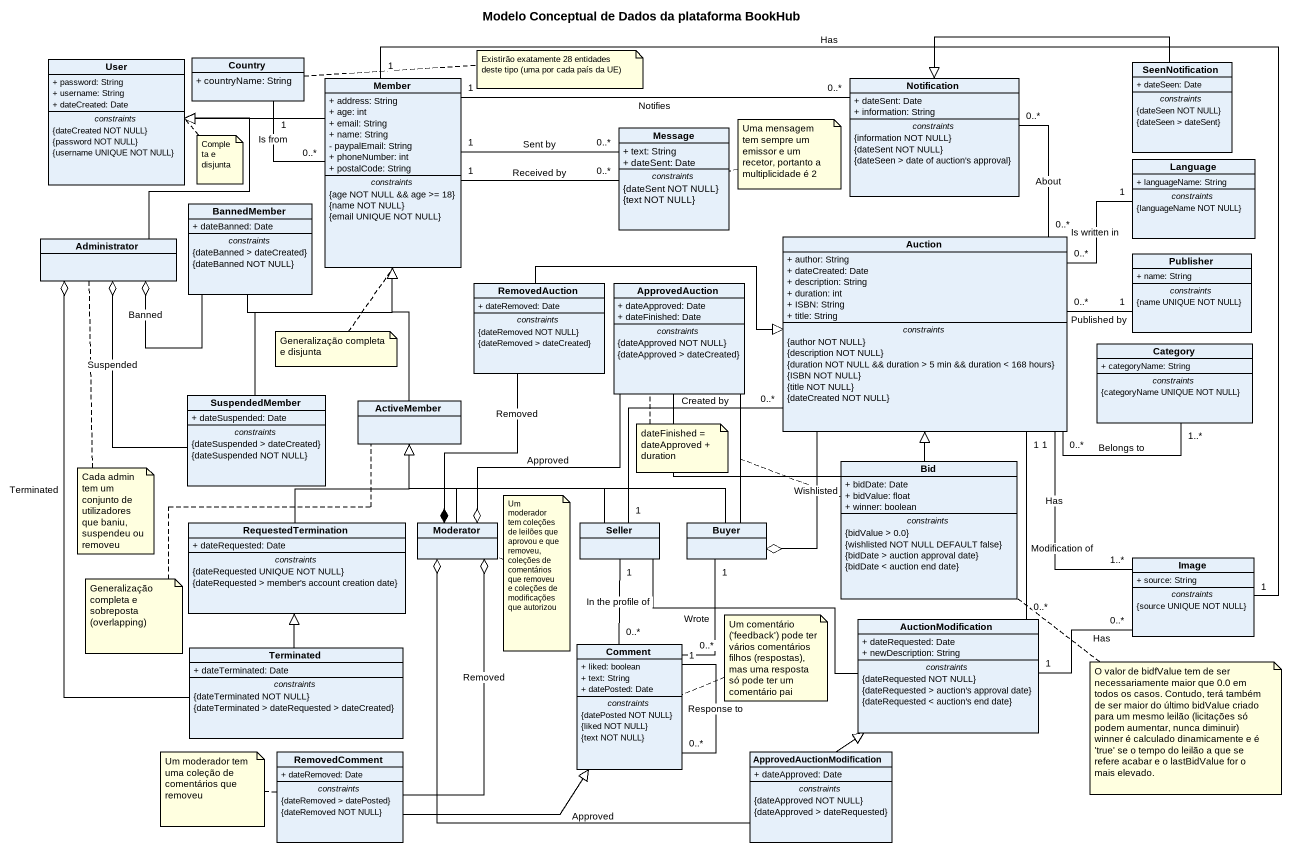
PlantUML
@startuml
title Modelo Conceptual de Dados da plataforma BookHub
hide circle
hide empty members
skinparam classAttributeIconSize 0
class User {
  + password: String
  + username: String
  + dateCreated: Date
  -- constraints --
  {dateCreated NOT NULL}
  {password NOT NULL}
  {username UNIQUE NOT NULL}
}
class Country {
  + countryName: String
}
class Member {
  + address: String
  + age: int
  + email: String
  + name: String
  - paypalEmail: String
  + phoneNumber: int
  + postalCode: String
  -- constraints --
  {age NOT NULL && age >= 18}
  {name NOT NULL}
  {email UNIQUE NOT NULL}
}
class Notification {
  + dateSent: Date
  + information: String
  -- constraints --
  {information NOT NULL}
  {dateSent NOT NULL}
  {dateSeen > date of auction's approval}
}
class SeenNotification {
  + dateSeen: Date
  -- constraints --
  {dateSeen NOT NULL}
  {dateSeen > dateSent}
}
class Message {
  + text: String
  + dateSent: Date
  -- constraints --
  {dateSent NOT NULL}
  {text NOT NULL}
}
class Language {
  + languageName: String
  -- constraints --
  {languageName NOT NULL}
}
class BannedMember {
  + dateBanned: Date
  -- constraints --
  {dateBanned > dateCreated}
  {dateBanned NOT NULL}
}
class Administrator
class Auction {
  + author: String
  + dateCreated: Date
  + description: String
  + duration: int
  + ISBN: String
  + title: String
  -- constraints --
  {author NOT NULL}
  {description NOT NULL}
  {duration NOT NULL && duration > 5 min && duration < 168 hours}
  {ISBN NOT NULL}
  {title NOT NULL}
  {dateCreated NOT NULL}
}
class Publisher {
  + name: String
  -- constraints --
  {name UNIQUE NOT NULL}
}
class RemovedAuction {
  + dateRemoved: Date
  -- constraints --
  {dateRemoved NOT NULL}
  {dateRemoved > dateCreated}
}
class ApprovedAuction {
  + dateApproved: Date
  + dateFinished: Date
  -- constraints --
  {dateApproved NOT NULL}
  {dateApproved > dateCreated}
}
class Category {
  + categoryName: String
  -- constraints --
  {categoryName UNIQUE NOT NULL}
}
class SuspendedMember {
  + dateSuspended: Date
  -- constraints --
  {dateSuspended > dateCreated}
  {dateSuspended NOT NULL}
}
class ActiveMember
class Bid {
  + bidDate: Date
  + bidValue: float
  + winner: boolean
  -- constraints --
  {bidValue > 0.0}
  {wishlisted NOT NULL DEFAULT false}
  {bidDate > auction approval date}
  {bidDate < auction end date}
}
class RequestedTermination {
  + dateRequested: Date
  -- constraints --
  {dateRequested UNIQUE NOT NULL}
  {dateRequested > member's account creation date}
}
class Moderator
class Seller
class Buyer
class Image {
  + source: String
  -- constraints --
  {source UNIQUE NOT NULL}
}
class Terminated {
  + dateTerminated: Date
  -- constraints --
  {dateTerminated NOT NULL}
  {dateTerminated > dateRequested > dateCreated}
}
class Comment {
  + liked: boolean
  + text: String
  + datePosted: Date
  -- constraints --
  {datePosted NOT NULL}
  {liked NOT NULL}
  {text NOT NULL}
}
class AuctionModification {
  + dateRequested: Date
  + newDescription: String
  -- constraints --
  {dateRequested NOT NULL}
  {dateRequested > auction's approval date}
  {dateRequested < auction's end date}
}
class RemovedComment {
  + dateRemoved: Date
  -- constraints --
  {dateRemoved > datePosted}
  {dateRemoved NOT NULL}
}
class ApprovedAuctionModification {
  + dateApproved: Date
  -- constraints --
  {dateApproved NOT NULL}
  {dateApproved > dateRequested}
}
Member -left-|> User
Member "0..*" -up- "1" Country : Is from
Member "1" -right- "0..*" Notification : Notifies
Member "1" -right- "0..*" Message : Sent by
Member "1" -right- "0..*" Message : Received by
Member "1" -right- "1" Image : Has
Notification "0..*" -- "0..*" Auction : About
SeenNotification -left-|> Notification
BannedMember -right-|> Member
BannedMember -left-o Administrator : Banned
Administrator -up-|> User
Auction "0..*" -right- "1" Language : Is written in
Auction "0..*" -right- "1" Publisher : Published by
Auction "0..*" -right- "1..*" Category : Belongs to
Auction --o Buyer : Wishlisted
Auction "1" -- "1..*" Image : Has
RemovedAuction -right-|> Auction
RemovedAuction --* Moderator : Removed
ApprovedAuction -right-|> Auction
ApprovedAuction --o Moderator : Approved
ApprovedAuction -- Buyer
(ApprovedAuction, Buyer) .. Bid
SuspendedMember -up-|> Member
SuspendedMember -up-o Administrator : Suspended
ActiveMember -up-|> Member
RequestedTermination -up-|> ActiveMember
Moderator -up-|> ActiveMember
Seller "1" -up- "0..*" Auction : Created by
Seller -left-|> ActiveMember
Seller "1" -- "0..*" Comment : In the profile of
Seller -right- AuctionModification
Buyer -left-|> ActiveMember
Terminated -up-o Administrator : Terminated
Terminated -up-|> RequestedTermination
Comment "0..*" -up- "1" Buyer : Wrote
Comment "0..*" -- "1" Comment : Response to
AuctionModification "0..*" -up- "1" Auction : Modification of
AuctionModification "1" -right- "0..*" Image : Has
RemovedComment -up-o Moderator : Removed
RemovedComment -right-|> Comment
ApprovedAuctionModification -up-o Moderator : Approved
ApprovedAuctionModification -up-|> AuctionModification
note right of Country : Existirão exatamente 28 entidades deste tipo (uma por cada país da UE)
note right of User : Completa e disjunta
note right of Message : Uma mensagem tem sempre um emissor e um recetor, portanto a multiplicidade é 2
note bottom of Member : Generalização completa e disjunta
note bottom of ApprovedAuction : dateFinished = dateApproved + duration
note bottom of Administrator : Cada admin tem um conjunto de utilizadores que baniu, suspendeu ou removeu
note right of Moderator : Um moderador tem coleções de leilões que aprovou e que removeu, coleções de comentários que removeu e coleções de modificações que autorizou
note bottom of ActiveMember : Generalização completa e sobreposta (overlapping)
note right of Comment : Um comentário ('feedback') pode ter vários comentários filhos (respostas), mas uma resposta só pode ter um comentário pai
note bottom of Bid
  O valor de bidfValue tem de ser necessariamente maior que 0.0 em todos os casos. Contudo, terá também de ser maior do último bidValue criado para um mesmo leilão (licitações só podem aumentar, nunca diminuir)
  winner é calculado dinamicamente e é 'true' se o tempo do leilão a que se refere acabar e o lastBidValue for o mais elevado.
end note
note left of RemovedComment : Um moderador tem uma coleção de comentários que removeu
@enduml
